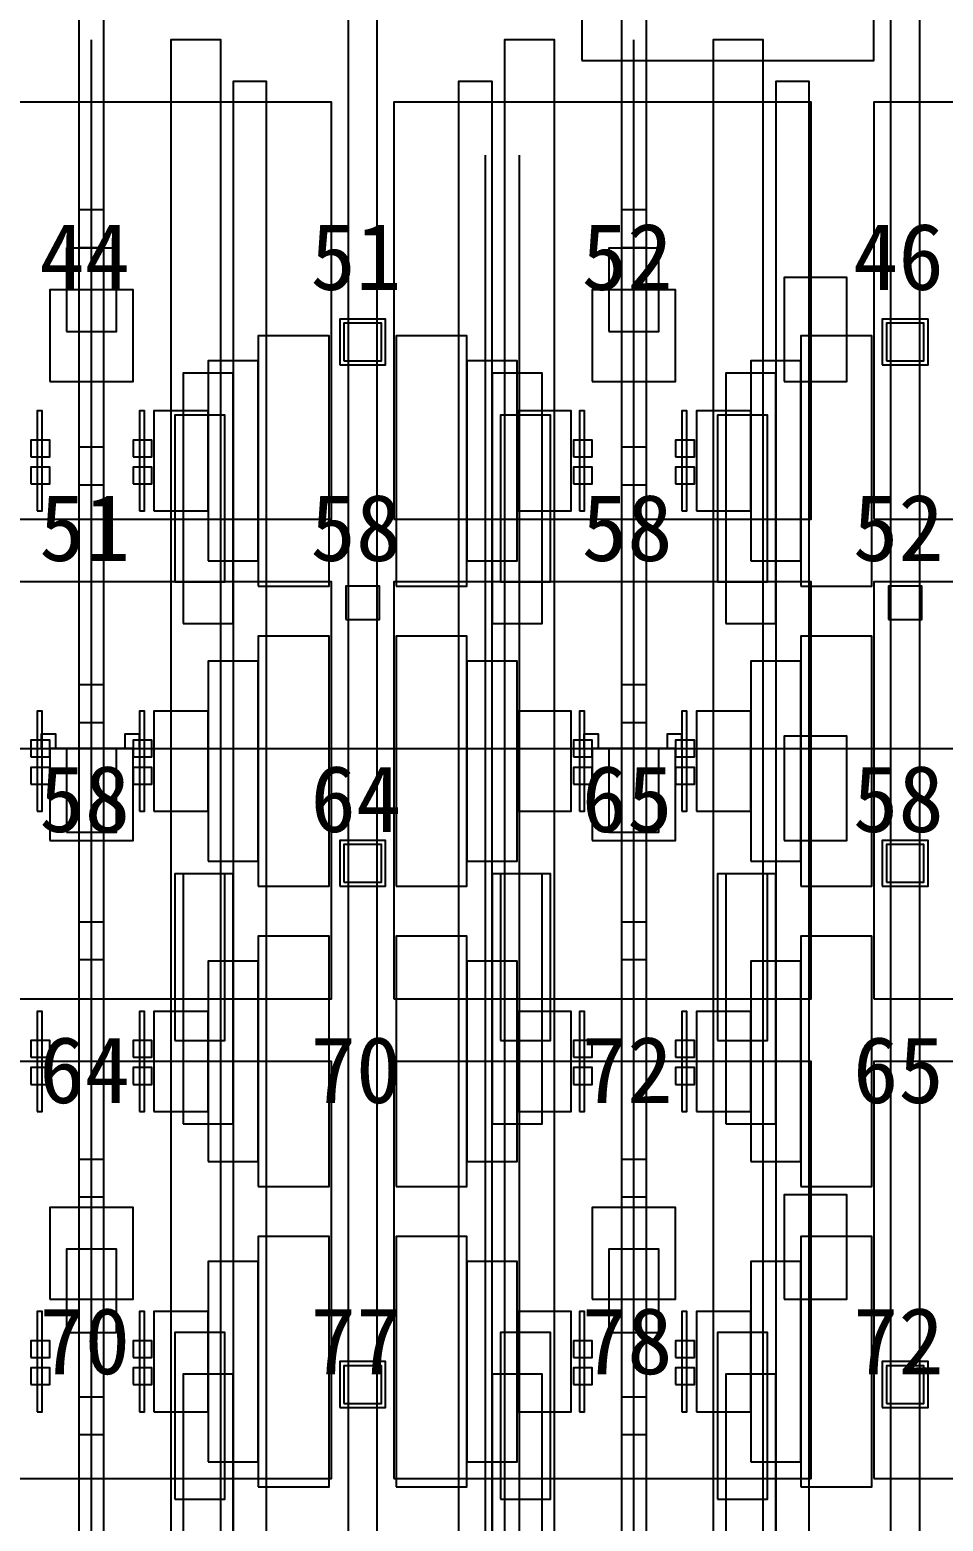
# Model space of a CAD drawing. Header units: metres. Extents: x -1640 to 1560, y -268 to 2338.
# Drawn here: x -152.22 to -130.34, y 1684.47 to 1720.24 of the extents above; entities that cross this region are included whole.
import ezdxf

# ---------------------------------------------------------------- set-up
doc = ezdxf.new("R2010")
doc.units = ezdxf.units.M
for name, color, linetype in [('1F_CHL', 4, 'Continuous'), ('1F_PUMP', 2, 'Continuous'), ('1F_SCR', 3, 'Continuous'), ('1F_STRUCT_COLUMN', 8, 'Continuous'), ('2F_CSF_LATERAL_RACK_CONCEPT', 9, 'Continuous'), ('2F_RFG', 5, 'Continuous'), ('2F_STRUCT_COLUMN', 8, 'Continuous'), ('2F_VMB', 6, 'Continuous'), ('3F_CLEANROOM_OVERHEAD_PIPE_DUCT_CONCEPT', 9, 'Continuous'), ('3F_EHS_EGRESS_DIST_M', 2, 'Continuous'), ('3F_ETCH', 2, 'Continuous'), ('3F_FOUP', 5, 'Continuous'), ('3F_OHT', 9, 'Continuous'), ('3F_OHTV', 1, 'Continuous'), ('3F_STRUCT_COLUMN', 8, 'Continuous'), ('3F_TBAR', 6, 'Continuous'), ('4F_FFU', 1, 'Continuous'), ('4F_STRUCT_PLENUM_TRUSS_CONCEPT', 9, 'Continuous'), ('5F_CHL', 4, 'Continuous'), ('5F_PUMP', 2, 'Continuous'), ('5F_SCR', 3, 'Continuous'), ('5F_STRUCT_COLUMN', 8, 'Continuous'), ('6F_CSF_LATERAL_RACK_CONCEPT', 9, 'Continuous'), ('6F_RFG', 5, 'Continuous'), ('6F_STRUCT_COLUMN', 8, 'Continuous'), ('6F_VMB', 6, 'Continuous'), ('7F_CLEANROOM_OVERHEAD_PIPE_DUCT_CONCEPT', 9, 'Continuous'), ('7F_EHS_EGRESS_DIST_M', 2, 'Continuous'), ('7F_ETCH', 2, 'Continuous'), ('7F_FOUP', 5, 'Continuous'), ('7F_OHT', 9, 'Continuous'), ('7F_OHTV', 1, 'Continuous'), ('7F_STRUCT_COLUMN', 8, 'Continuous'), ('7F_TBAR', 6, 'Continuous'), ('8F_FFU', 1, 'Continuous'), ('8F_STRUCT_PLENUM_TRUSS_CONCEPT', 9, 'Continuous'), ('EHS_GAS_SUPPLY', 3, 'Continuous'), ('EHS_PROCESS_EXHAUST', 1, 'Continuous'), ('EHS_TREATED_EXHAUST', 30, 'Continuous'), ('RF_RSC', 4, 'Continuous'), ('UTIL_GAS.SPEC_CONCEPT', 3, 'Continuous'), ('UTIL_PCW.R_CONCEPT', 1, 'Continuous'), ('UTIL_PCW.S_CONCEPT', 6, 'Continuous')]:
    doc.layers.add(name, color=color, linetype=linetype)

msp = doc.modelspace()

# ---------------------------------------------------------------- linework, layer by layer
at = {"layer": '1F_CHL'}
for points in [[(-134.15, 1711.8), (-132.65, 1711.8), (-132.65, 1714.3), (-134.15, 1714.3)], [(-134.15, 1700.8), (-132.65, 1700.8), (-132.65, 1703.3), (-134.15, 1703.3)], [(-134.15, 1689.8), (-132.65, 1689.8), (-132.65, 1692.3), (-134.15, 1692.3)]]:
    msp.add_lwpolyline(points, close=True, dxfattribs=at)
at = {"layer": '1F_PUMP'}
for points in [[(-148.75, 1707), (-147.55, 1707), (-147.55, 1711), (-148.75, 1711)], [(-140.95, 1707), (-139.75, 1707), (-139.75, 1711), (-140.95, 1711)], [(-135.75, 1707), (-134.55, 1707), (-134.55, 1711), (-135.75, 1711)], [(-148.75, 1696), (-147.55, 1696), (-147.55, 1700), (-148.75, 1700)], [(-140.95, 1696), (-139.75, 1696), (-139.75, 1700), (-140.95, 1700)], [(-135.75, 1696), (-134.55, 1696), (-134.55, 1700), (-135.75, 1700)], [(-148.75, 1685), (-147.55, 1685), (-147.55, 1689), (-148.75, 1689)], [(-140.95, 1685), (-139.75, 1685), (-139.75, 1689), (-140.95, 1689)], [(-135.75, 1685), (-134.55, 1685), (-134.55, 1689), (-135.75, 1689)]]:
    msp.add_lwpolyline(points, close=True, dxfattribs=at)
at = {"layer": '1F_SCR'}
for points in [[(-151.75, 1711.8), (-149.75, 1711.8), (-149.75, 1714), (-151.75, 1714)], [(-138.75, 1711.8), (-136.75, 1711.8), (-136.75, 1714), (-138.75, 1714)], [(-151.75, 1700.8), (-149.75, 1700.8), (-149.75, 1703), (-151.75, 1703)], [(-138.75, 1700.8), (-136.75, 1700.8), (-136.75, 1703), (-138.75, 1703)], [(-151.75, 1689.8), (-149.75, 1689.8), (-149.75, 1692), (-151.75, 1692)], [(-138.75, 1689.8), (-136.75, 1689.8), (-136.75, 1692), (-138.75, 1692)]]:
    msp.add_lwpolyline(points, close=True, dxfattribs=at)
at = {"layer": '1F_STRUCT_COLUMN'}
for points in [[(-144.8, 1712.2), (-143.7, 1712.2), (-143.7, 1713.3), (-144.8, 1713.3)], [(-131.8, 1712.2), (-130.7, 1712.2), (-130.7, 1713.3), (-131.8, 1713.3)], [(-144.8, 1699.7), (-143.7, 1699.7), (-143.7, 1700.8), (-144.8, 1700.8)], [(-131.8, 1699.7), (-130.7, 1699.7), (-130.7, 1700.8), (-131.8, 1700.8)], [(-144.8, 1687.2), (-143.7, 1687.2), (-143.7, 1688.3), (-144.8, 1688.3)], [(-131.8, 1687.2), (-130.7, 1687.2), (-130.7, 1688.3), (-131.8, 1688.3)]]:
    msp.add_lwpolyline(points, close=True, dxfattribs=at)
at = {"layer": '2F_CSF_LATERAL_RACK_CONCEPT'}
for points in [[(-147.35, 1573), (-146.55, 1573), (-146.55, 1719), (-147.35, 1719)], [(-141.95, 1573), (-141.15, 1573), (-141.15, 1719), (-141.95, 1719)], [(-134.35, 1573), (-133.55, 1573), (-133.55, 1719), (-134.35, 1719)]]:
    msp.add_lwpolyline(points, close=True, dxfattribs=at)
at = {"layer": '2F_RFG'}
for points in [[(-148.55, 1706), (-147.35, 1706), (-147.35, 1712), (-148.55, 1712)], [(-141.15, 1706), (-139.95, 1706), (-139.95, 1712), (-141.15, 1712)], [(-135.55, 1706), (-134.35, 1706), (-134.35, 1712), (-135.55, 1712)], [(-148.55, 1694), (-147.35, 1694), (-147.35, 1700), (-148.55, 1700)], [(-141.15, 1694), (-139.95, 1694), (-139.95, 1700), (-141.15, 1700)], [(-135.55, 1694), (-134.35, 1694), (-134.35, 1700), (-135.55, 1700)], [(-148.55, 1682), (-147.35, 1682), (-147.35, 1688), (-148.55, 1688)], [(-141.15, 1682), (-139.95, 1682), (-139.95, 1688), (-141.15, 1688)], [(-135.55, 1682), (-134.35, 1682), (-134.35, 1688), (-135.55, 1688)]]:
    msp.add_lwpolyline(points, close=True, dxfattribs=at)
at = {"layer": '2F_STRUCT_COLUMN'}
for points in [[(-144.7, 1712.3), (-143.8, 1712.3), (-143.8, 1713.2), (-144.7, 1713.2)], [(-131.7, 1712.3), (-130.8, 1712.3), (-130.8, 1713.2), (-131.7, 1713.2)], [(-144.7, 1699.8), (-143.8, 1699.8), (-143.8, 1700.7), (-144.7, 1700.7)], [(-131.7, 1699.8), (-130.8, 1699.8), (-130.8, 1700.7), (-131.7, 1700.7)], [(-144.7, 1687.3), (-143.8, 1687.3), (-143.8, 1688.2), (-144.7, 1688.2)], [(-131.7, 1687.3), (-130.8, 1687.3), (-130.8, 1688.2), (-131.7, 1688.2)]]:
    msp.add_lwpolyline(points, close=True, dxfattribs=at)
at = {"layer": '2F_VMB'}
for points in [[(-151.35, 1713), (-150.15, 1713), (-150.15, 1715), (-151.35, 1715)], [(-138.35, 1713), (-137.15, 1713), (-137.15, 1715), (-138.35, 1715)], [(-151.35, 1701), (-150.15, 1701), (-150.15, 1703), (-151.35, 1703)], [(-138.35, 1701), (-137.15, 1701), (-137.15, 1703), (-138.35, 1703)], [(-151.35, 1689), (-150.15, 1689), (-150.15, 1691), (-151.35, 1691)], [(-138.35, 1689), (-137.15, 1689), (-137.15, 1691), (-138.35, 1691)]]:
    msp.add_lwpolyline(points, close=True, dxfattribs=at)
at = {"layer": '3F_CLEANROOM_OVERHEAD_PIPE_DUCT_CONCEPT'}
for points in [[(-148.85, 1572), (-147.65, 1572), (-147.65, 1720), (-148.85, 1720)], [(-140.85, 1572), (-139.65, 1572), (-139.65, 1720), (-140.85, 1720)], [(-135.85, 1572), (-134.65, 1572), (-134.65, 1720), (-135.85, 1720)]]:
    msp.add_lwpolyline(points, close=True, dxfattribs=at)
at = {"layer": '3F_ETCH'}
for points in [[(-146.75, 1706.9), (-145.05, 1706.9), (-145.05, 1712.9), (-146.75, 1712.9)], [(-143.45, 1706.9), (-141.75, 1706.9), (-141.75, 1712.9), (-143.45, 1712.9)], [(-133.75, 1706.9), (-132.05, 1706.9), (-132.05, 1712.9), (-133.75, 1712.9)], [(-147.95, 1707.5), (-146.75, 1707.5), (-146.75, 1712.3), (-147.95, 1712.3)], [(-141.75, 1707.5), (-140.55, 1707.5), (-140.55, 1712.3), (-141.75, 1712.3)], [(-134.95, 1707.5), (-133.75, 1707.5), (-133.75, 1712.3), (-134.95, 1712.3)], [(-149.25, 1708.7), (-147.95, 1708.7), (-147.95, 1711.1), (-149.25, 1711.1)], [(-140.55, 1708.7), (-139.25, 1708.7), (-139.25, 1711.1), (-140.55, 1711.1)], [(-136.25, 1708.7), (-134.95, 1708.7), (-134.95, 1711.1), (-136.25, 1711.1)], [(-146.75, 1699.7), (-145.05, 1699.7), (-145.05, 1705.7), (-146.75, 1705.7)], [(-143.45, 1699.7), (-141.75, 1699.7), (-141.75, 1705.7), (-143.45, 1705.7)], [(-133.75, 1699.7), (-132.05, 1699.7), (-132.05, 1705.7), (-133.75, 1705.7)], [(-147.95, 1700.3), (-146.75, 1700.3), (-146.75, 1705.1), (-147.95, 1705.1)], [(-141.75, 1700.3), (-140.55, 1700.3), (-140.55, 1705.1), (-141.75, 1705.1)], [(-134.95, 1700.3), (-133.75, 1700.3), (-133.75, 1705.1), (-134.95, 1705.1)], [(-149.25, 1701.5), (-147.95, 1701.5), (-147.95, 1703.9), (-149.25, 1703.9)], [(-140.55, 1701.5), (-139.25, 1701.5), (-139.25, 1703.9), (-140.55, 1703.9)], [(-136.25, 1701.5), (-134.95, 1701.5), (-134.95, 1703.9), (-136.25, 1703.9)], [(-146.75, 1692.5), (-145.05, 1692.5), (-145.05, 1698.5), (-146.75, 1698.5)], [(-143.45, 1692.5), (-141.75, 1692.5), (-141.75, 1698.5), (-143.45, 1698.5)], [(-133.75, 1692.5), (-132.05, 1692.5), (-132.05, 1698.5), (-133.75, 1698.5)], [(-147.95, 1693.1), (-146.75, 1693.1), (-146.75, 1697.9), (-147.95, 1697.9)], [(-141.75, 1693.1), (-140.55, 1693.1), (-140.55, 1697.9), (-141.75, 1697.9)], [(-134.95, 1693.1), (-133.75, 1693.1), (-133.75, 1697.9), (-134.95, 1697.9)], [(-149.25, 1694.3), (-147.95, 1694.3), (-147.95, 1696.7), (-149.25, 1696.7)], [(-140.55, 1694.3), (-139.25, 1694.3), (-139.25, 1696.7), (-140.55, 1696.7)], [(-136.25, 1694.3), (-134.95, 1694.3), (-134.95, 1696.7), (-136.25, 1696.7)], [(-146.75, 1685.3), (-145.05, 1685.3), (-145.05, 1691.3), (-146.75, 1691.3)], [(-143.45, 1685.3), (-141.75, 1685.3), (-141.75, 1691.3), (-143.45, 1691.3)], [(-133.75, 1685.3), (-132.05, 1685.3), (-132.05, 1691.3), (-133.75, 1691.3)], [(-147.95, 1685.9), (-146.75, 1685.9), (-146.75, 1690.7), (-147.95, 1690.7)], [(-141.75, 1685.9), (-140.55, 1685.9), (-140.55, 1690.7), (-141.75, 1690.7)], [(-134.95, 1685.9), (-133.75, 1685.9), (-133.75, 1690.7), (-134.95, 1690.7)], [(-149.25, 1687.1), (-147.95, 1687.1), (-147.95, 1689.5), (-149.25, 1689.5)], [(-140.55, 1687.1), (-139.25, 1687.1), (-139.25, 1689.5), (-140.55, 1689.5)], [(-136.25, 1687.1), (-134.95, 1687.1), (-134.95, 1689.5), (-136.25, 1689.5)]]:
    msp.add_lwpolyline(points, close=True, dxfattribs=at)
at = {"layer": '3F_FOUP'}
for points in [[(-152.2, 1710), (-151.75, 1710), (-151.75, 1710.4), (-152.2, 1710.4)], [(-149.75, 1710), (-149.3, 1710), (-149.3, 1710.4), (-149.75, 1710.4)], [(-139.2, 1710), (-138.75, 1710), (-138.75, 1710.4), (-139.2, 1710.4)], [(-136.75, 1710), (-136.3, 1710), (-136.3, 1710.4), (-136.75, 1710.4)], [(-152.2, 1709.35), (-151.75, 1709.35), (-151.75, 1709.75), (-152.2, 1709.75)], [(-149.75, 1709.35), (-149.3, 1709.35), (-149.3, 1709.75), (-149.75, 1709.75)], [(-139.2, 1709.35), (-138.75, 1709.35), (-138.75, 1709.75), (-139.2, 1709.75)], [(-136.75, 1709.35), (-136.3, 1709.35), (-136.3, 1709.75), (-136.75, 1709.75)], [(-152.2, 1702.8), (-151.75, 1702.8), (-151.75, 1703.2), (-152.2, 1703.2)], [(-149.75, 1702.8), (-149.3, 1702.8), (-149.3, 1703.2), (-149.75, 1703.2)], [(-139.2, 1702.8), (-138.75, 1702.8), (-138.75, 1703.2), (-139.2, 1703.2)], [(-136.75, 1702.8), (-136.3, 1702.8), (-136.3, 1703.2), (-136.75, 1703.2)], [(-152.2, 1702.15), (-151.75, 1702.15), (-151.75, 1702.55), (-152.2, 1702.55)], [(-149.75, 1702.15), (-149.3, 1702.15), (-149.3, 1702.55), (-149.75, 1702.55)], [(-139.2, 1702.15), (-138.75, 1702.15), (-138.75, 1702.55), (-139.2, 1702.55)], [(-136.75, 1702.15), (-136.3, 1702.15), (-136.3, 1702.55), (-136.75, 1702.55)], [(-152.2, 1695.6), (-151.75, 1695.6), (-151.75, 1696), (-152.2, 1696)], [(-149.75, 1695.6), (-149.3, 1695.6), (-149.3, 1696), (-149.75, 1696)], [(-139.2, 1695.6), (-138.75, 1695.6), (-138.75, 1696), (-139.2, 1696)], [(-136.75, 1695.6), (-136.3, 1695.6), (-136.3, 1696), (-136.75, 1696)], [(-152.2, 1694.95), (-151.75, 1694.95), (-151.75, 1695.35), (-152.2, 1695.35)], [(-149.75, 1694.95), (-149.3, 1694.95), (-149.3, 1695.35), (-149.75, 1695.35)], [(-139.2, 1694.95), (-138.75, 1694.95), (-138.75, 1695.35), (-139.2, 1695.35)], [(-136.75, 1694.95), (-136.3, 1694.95), (-136.3, 1695.35), (-136.75, 1695.35)], [(-152.2, 1688.4), (-151.75, 1688.4), (-151.75, 1688.8), (-152.2, 1688.8)], [(-149.75, 1688.4), (-149.3, 1688.4), (-149.3, 1688.8), (-149.75, 1688.8)], [(-139.2, 1688.4), (-138.75, 1688.4), (-138.75, 1688.8), (-139.2, 1688.8)], [(-136.75, 1688.4), (-136.3, 1688.4), (-136.3, 1688.8), (-136.75, 1688.8)], [(-152.2, 1687.75), (-151.75, 1687.75), (-151.75, 1688.15), (-152.2, 1688.15)], [(-149.75, 1687.75), (-149.3, 1687.75), (-149.3, 1688.15), (-149.75, 1688.15)], [(-139.2, 1687.75), (-138.75, 1687.75), (-138.75, 1688.15), (-139.2, 1688.15)], [(-136.75, 1687.75), (-136.3, 1687.75), (-136.3, 1688.15), (-136.75, 1688.15)]]:
    msp.add_lwpolyline(points, close=True, dxfattribs=at)
at = {"layer": '3F_OHT'}
for p, q in [((-150.75, 1650), (-150.75, 1720)), ((-137.75, 1650), (-137.75, 1720))]:
    msp.add_line(p, q, dxfattribs=at)
at = {"layer": '3F_OHTV'}
for points in [[(-151.05, 1715.02), (-150.45, 1715.02), (-150.45, 1715.92), (-151.05, 1715.92)], [(-138.05, 1715.02), (-137.45, 1715.02), (-137.45, 1715.92), (-138.05, 1715.92)], [(-151.05, 1709.33), (-150.45, 1709.33), (-150.45, 1710.23), (-151.05, 1710.23)], [(-138.05, 1709.33), (-137.45, 1709.33), (-137.45, 1710.23), (-138.05, 1710.23)], [(-151.05, 1703.63), (-150.45, 1703.63), (-150.45, 1704.53), (-151.05, 1704.53)], [(-138.05, 1703.63), (-137.45, 1703.63), (-137.45, 1704.53), (-138.05, 1704.53)], [(-151.05, 1697.94), (-150.45, 1697.94), (-150.45, 1698.84), (-151.05, 1698.84)], [(-138.05, 1697.94), (-137.45, 1697.94), (-137.45, 1698.84), (-138.05, 1698.84)], [(-151.05, 1692.25), (-150.45, 1692.25), (-150.45, 1693.15), (-151.05, 1693.15)], [(-138.05, 1692.25), (-137.45, 1692.25), (-137.45, 1693.15), (-138.05, 1693.15)], [(-151.05, 1686.55), (-150.45, 1686.55), (-150.45, 1687.45), (-151.05, 1687.45)], [(-138.05, 1686.55), (-137.45, 1686.55), (-137.45, 1687.45), (-138.05, 1687.45)]]:
    msp.add_lwpolyline(points, close=True, dxfattribs=at)
at = {"layer": '3F_STRUCT_COLUMN'}
for points in [[(-144.65, 1706.1), (-143.85, 1706.1), (-143.85, 1706.9), (-144.65, 1706.9)], [(-131.65, 1706.1), (-130.85, 1706.1), (-130.85, 1706.9), (-131.65, 1706.9)]]:
    msp.add_lwpolyline(points, close=True, dxfattribs=at)
at = {"layer": '3F_TBAR'}
for points in [[(-152.05, 1708.7), (-151.93, 1708.7), (-151.93, 1711.1), (-152.05, 1711.1)], [(-149.6, 1708.7), (-149.48, 1708.7), (-149.48, 1711.1), (-149.6, 1711.1)], [(-139.05, 1708.7), (-138.93, 1708.7), (-138.93, 1711.1), (-139.05, 1711.1)], [(-136.6, 1708.7), (-136.48, 1708.7), (-136.48, 1711.1), (-136.6, 1711.1)], [(-152.05, 1701.5), (-151.93, 1701.5), (-151.93, 1703.9), (-152.05, 1703.9)], [(-149.6, 1701.5), (-149.48, 1701.5), (-149.48, 1703.9), (-149.6, 1703.9)], [(-139.05, 1701.5), (-138.93, 1701.5), (-138.93, 1703.9), (-139.05, 1703.9)], [(-136.6, 1701.5), (-136.48, 1701.5), (-136.48, 1703.9), (-136.6, 1703.9)], [(-152.05, 1694.3), (-151.93, 1694.3), (-151.93, 1696.7), (-152.05, 1696.7)], [(-149.6, 1694.3), (-149.48, 1694.3), (-149.48, 1696.7), (-149.6, 1696.7)], [(-139.05, 1694.3), (-138.93, 1694.3), (-138.93, 1696.7), (-139.05, 1696.7)], [(-136.6, 1694.3), (-136.48, 1694.3), (-136.48, 1696.7), (-136.6, 1696.7)], [(-152.05, 1687.1), (-151.93, 1687.1), (-151.93, 1689.5), (-152.05, 1689.5)], [(-149.6, 1687.1), (-149.48, 1687.1), (-149.48, 1689.5), (-149.6, 1689.5)], [(-139.05, 1687.1), (-138.93, 1687.1), (-138.93, 1689.5), (-139.05, 1689.5)], [(-136.6, 1687.1), (-136.48, 1687.1), (-136.48, 1689.5), (-136.6, 1689.5)]]:
    msp.add_lwpolyline(points, close=True, dxfattribs=at)
at = {"layer": '4F_FFU'}
for points in [[(-155, 1708.5), (-145, 1708.5), (-145, 1718.5), (-155, 1718.5)], [(-143.5, 1708.5), (-133.5, 1708.5), (-133.5, 1718.5), (-143.5, 1718.5)], [(-132, 1708.5), (-122, 1708.5), (-122, 1718.5), (-132, 1718.5)], [(-155, 1697), (-145, 1697), (-145, 1707), (-155, 1707)], [(-143.5, 1697), (-133.5, 1697), (-133.5, 1707), (-143.5, 1707)], [(-132, 1697), (-122, 1697), (-122, 1707), (-132, 1707)], [(-155, 1685.5), (-145, 1685.5), (-145, 1695.5), (-155, 1695.5)], [(-143.5, 1685.5), (-133.5, 1685.5), (-133.5, 1695.5), (-143.5, 1695.5)], [(-132, 1685.5), (-122, 1685.5), (-122, 1695.5), (-132, 1695.5)]]:
    msp.add_lwpolyline(points, close=True, dxfattribs=at)
at = {"layer": '4F_STRUCT_PLENUM_TRUSS_CONCEPT'}
for points in [[(-144.6, 1569), (-143.9, 1569), (-143.9, 1723), (-144.6, 1723)], [(-131.6, 1569), (-130.9, 1569), (-130.9, 1723), (-131.6, 1723)]]:
    msp.add_lwpolyline(points, close=True, dxfattribs=at)
at = {"layer": '5F_CHL'}
for points in [[(-134.15, 1711.8), (-132.65, 1711.8), (-132.65, 1714.3), (-134.15, 1714.3)], [(-134.15, 1700.8), (-132.65, 1700.8), (-132.65, 1703.3), (-134.15, 1703.3)], [(-134.15, 1689.8), (-132.65, 1689.8), (-132.65, 1692.3), (-134.15, 1692.3)]]:
    msp.add_lwpolyline(points, close=True, dxfattribs=at)
at = {"layer": '5F_PUMP'}
for points in [[(-148.75, 1707), (-147.55, 1707), (-147.55, 1711), (-148.75, 1711)], [(-140.95, 1707), (-139.75, 1707), (-139.75, 1711), (-140.95, 1711)], [(-135.75, 1707), (-134.55, 1707), (-134.55, 1711), (-135.75, 1711)], [(-148.75, 1696), (-147.55, 1696), (-147.55, 1700), (-148.75, 1700)], [(-140.95, 1696), (-139.75, 1696), (-139.75, 1700), (-140.95, 1700)], [(-135.75, 1696), (-134.55, 1696), (-134.55, 1700), (-135.75, 1700)], [(-148.75, 1685), (-147.55, 1685), (-147.55, 1689), (-148.75, 1689)], [(-140.95, 1685), (-139.75, 1685), (-139.75, 1689), (-140.95, 1689)], [(-135.75, 1685), (-134.55, 1685), (-134.55, 1689), (-135.75, 1689)]]:
    msp.add_lwpolyline(points, close=True, dxfattribs=at)
at = {"layer": '5F_SCR'}
for points in [[(-151.75, 1711.8), (-149.75, 1711.8), (-149.75, 1714), (-151.75, 1714)], [(-138.75, 1711.8), (-136.75, 1711.8), (-136.75, 1714), (-138.75, 1714)], [(-151.75, 1700.8), (-149.75, 1700.8), (-149.75, 1703), (-151.75, 1703)], [(-138.75, 1700.8), (-136.75, 1700.8), (-136.75, 1703), (-138.75, 1703)], [(-151.75, 1689.8), (-149.75, 1689.8), (-149.75, 1692), (-151.75, 1692)], [(-138.75, 1689.8), (-136.75, 1689.8), (-136.75, 1692), (-138.75, 1692)]]:
    msp.add_lwpolyline(points, close=True, dxfattribs=at)
at = {"layer": '5F_STRUCT_COLUMN'}
for points in [[(-144.8, 1712.2), (-143.7, 1712.2), (-143.7, 1713.3), (-144.8, 1713.3)], [(-131.8, 1712.2), (-130.7, 1712.2), (-130.7, 1713.3), (-131.8, 1713.3)], [(-144.8, 1699.7), (-143.7, 1699.7), (-143.7, 1700.8), (-144.8, 1700.8)], [(-131.8, 1699.7), (-130.7, 1699.7), (-130.7, 1700.8), (-131.8, 1700.8)], [(-144.8, 1687.2), (-143.7, 1687.2), (-143.7, 1688.3), (-144.8, 1688.3)], [(-131.8, 1687.2), (-130.7, 1687.2), (-130.7, 1688.3), (-131.8, 1688.3)]]:
    msp.add_lwpolyline(points, close=True, dxfattribs=at)
at = {"layer": '6F_CSF_LATERAL_RACK_CONCEPT'}
for points in [[(-147.35, 1573), (-146.55, 1573), (-146.55, 1719), (-147.35, 1719)], [(-141.95, 1573), (-141.15, 1573), (-141.15, 1719), (-141.95, 1719)], [(-134.35, 1573), (-133.55, 1573), (-133.55, 1719), (-134.35, 1719)]]:
    msp.add_lwpolyline(points, close=True, dxfattribs=at)
at = {"layer": '6F_RFG'}
for points in [[(-148.55, 1706), (-147.35, 1706), (-147.35, 1712), (-148.55, 1712)], [(-141.15, 1706), (-139.95, 1706), (-139.95, 1712), (-141.15, 1712)], [(-135.55, 1706), (-134.35, 1706), (-134.35, 1712), (-135.55, 1712)], [(-148.55, 1694), (-147.35, 1694), (-147.35, 1700), (-148.55, 1700)], [(-141.15, 1694), (-139.95, 1694), (-139.95, 1700), (-141.15, 1700)], [(-135.55, 1694), (-134.35, 1694), (-134.35, 1700), (-135.55, 1700)], [(-148.55, 1682), (-147.35, 1682), (-147.35, 1688), (-148.55, 1688)], [(-141.15, 1682), (-139.95, 1682), (-139.95, 1688), (-141.15, 1688)], [(-135.55, 1682), (-134.35, 1682), (-134.35, 1688), (-135.55, 1688)]]:
    msp.add_lwpolyline(points, close=True, dxfattribs=at)
at = {"layer": '6F_STRUCT_COLUMN'}
for points in [[(-144.7, 1712.3), (-143.8, 1712.3), (-143.8, 1713.2), (-144.7, 1713.2)], [(-131.7, 1712.3), (-130.8, 1712.3), (-130.8, 1713.2), (-131.7, 1713.2)], [(-144.7, 1699.8), (-143.8, 1699.8), (-143.8, 1700.7), (-144.7, 1700.7)], [(-131.7, 1699.8), (-130.8, 1699.8), (-130.8, 1700.7), (-131.7, 1700.7)], [(-144.7, 1687.3), (-143.8, 1687.3), (-143.8, 1688.2), (-144.7, 1688.2)], [(-131.7, 1687.3), (-130.8, 1687.3), (-130.8, 1688.2), (-131.7, 1688.2)]]:
    msp.add_lwpolyline(points, close=True, dxfattribs=at)
at = {"layer": '6F_VMB'}
for points in [[(-151.35, 1713), (-150.15, 1713), (-150.15, 1715), (-151.35, 1715)], [(-138.35, 1713), (-137.15, 1713), (-137.15, 1715), (-138.35, 1715)], [(-151.35, 1701), (-150.15, 1701), (-150.15, 1703), (-151.35, 1703)], [(-138.35, 1701), (-137.15, 1701), (-137.15, 1703), (-138.35, 1703)], [(-151.35, 1689), (-150.15, 1689), (-150.15, 1691), (-151.35, 1691)], [(-138.35, 1689), (-137.15, 1689), (-137.15, 1691), (-138.35, 1691)]]:
    msp.add_lwpolyline(points, close=True, dxfattribs=at)
at = {"layer": '7F_CLEANROOM_OVERHEAD_PIPE_DUCT_CONCEPT'}
for points in [[(-148.85, 1572), (-147.65, 1572), (-147.65, 1720), (-148.85, 1720)], [(-140.85, 1572), (-139.65, 1572), (-139.65, 1720), (-140.85, 1720)], [(-135.85, 1572), (-134.65, 1572), (-134.65, 1720), (-135.85, 1720)]]:
    msp.add_lwpolyline(points, close=True, dxfattribs=at)
at = {"layer": '7F_ETCH'}
for points in [[(-146.75, 1706.9), (-145.05, 1706.9), (-145.05, 1712.9), (-146.75, 1712.9)], [(-143.45, 1706.9), (-141.75, 1706.9), (-141.75, 1712.9), (-143.45, 1712.9)], [(-133.75, 1706.9), (-132.05, 1706.9), (-132.05, 1712.9), (-133.75, 1712.9)], [(-147.95, 1707.5), (-146.75, 1707.5), (-146.75, 1712.3), (-147.95, 1712.3)], [(-141.75, 1707.5), (-140.55, 1707.5), (-140.55, 1712.3), (-141.75, 1712.3)], [(-134.95, 1707.5), (-133.75, 1707.5), (-133.75, 1712.3), (-134.95, 1712.3)], [(-149.25, 1708.7), (-147.95, 1708.7), (-147.95, 1711.1), (-149.25, 1711.1)], [(-140.55, 1708.7), (-139.25, 1708.7), (-139.25, 1711.1), (-140.55, 1711.1)], [(-136.25, 1708.7), (-134.95, 1708.7), (-134.95, 1711.1), (-136.25, 1711.1)], [(-146.75, 1699.7), (-145.05, 1699.7), (-145.05, 1705.7), (-146.75, 1705.7)], [(-143.45, 1699.7), (-141.75, 1699.7), (-141.75, 1705.7), (-143.45, 1705.7)], [(-133.75, 1699.7), (-132.05, 1699.7), (-132.05, 1705.7), (-133.75, 1705.7)], [(-147.95, 1700.3), (-146.75, 1700.3), (-146.75, 1705.1), (-147.95, 1705.1)], [(-141.75, 1700.3), (-140.55, 1700.3), (-140.55, 1705.1), (-141.75, 1705.1)], [(-134.95, 1700.3), (-133.75, 1700.3), (-133.75, 1705.1), (-134.95, 1705.1)], [(-149.25, 1701.5), (-147.95, 1701.5), (-147.95, 1703.9), (-149.25, 1703.9)], [(-140.55, 1701.5), (-139.25, 1701.5), (-139.25, 1703.9), (-140.55, 1703.9)], [(-136.25, 1701.5), (-134.95, 1701.5), (-134.95, 1703.9), (-136.25, 1703.9)], [(-146.75, 1692.5), (-145.05, 1692.5), (-145.05, 1698.5), (-146.75, 1698.5)], [(-143.45, 1692.5), (-141.75, 1692.5), (-141.75, 1698.5), (-143.45, 1698.5)], [(-133.75, 1692.5), (-132.05, 1692.5), (-132.05, 1698.5), (-133.75, 1698.5)], [(-147.95, 1693.1), (-146.75, 1693.1), (-146.75, 1697.9), (-147.95, 1697.9)], [(-141.75, 1693.1), (-140.55, 1693.1), (-140.55, 1697.9), (-141.75, 1697.9)], [(-134.95, 1693.1), (-133.75, 1693.1), (-133.75, 1697.9), (-134.95, 1697.9)], [(-149.25, 1694.3), (-147.95, 1694.3), (-147.95, 1696.7), (-149.25, 1696.7)], [(-140.55, 1694.3), (-139.25, 1694.3), (-139.25, 1696.7), (-140.55, 1696.7)], [(-136.25, 1694.3), (-134.95, 1694.3), (-134.95, 1696.7), (-136.25, 1696.7)], [(-146.75, 1685.3), (-145.05, 1685.3), (-145.05, 1691.3), (-146.75, 1691.3)], [(-143.45, 1685.3), (-141.75, 1685.3), (-141.75, 1691.3), (-143.45, 1691.3)], [(-133.75, 1685.3), (-132.05, 1685.3), (-132.05, 1691.3), (-133.75, 1691.3)], [(-147.95, 1685.9), (-146.75, 1685.9), (-146.75, 1690.7), (-147.95, 1690.7)], [(-141.75, 1685.9), (-140.55, 1685.9), (-140.55, 1690.7), (-141.75, 1690.7)], [(-134.95, 1685.9), (-133.75, 1685.9), (-133.75, 1690.7), (-134.95, 1690.7)], [(-149.25, 1687.1), (-147.95, 1687.1), (-147.95, 1689.5), (-149.25, 1689.5)], [(-140.55, 1687.1), (-139.25, 1687.1), (-139.25, 1689.5), (-140.55, 1689.5)], [(-136.25, 1687.1), (-134.95, 1687.1), (-134.95, 1689.5), (-136.25, 1689.5)]]:
    msp.add_lwpolyline(points, close=True, dxfattribs=at)
at = {"layer": '7F_FOUP'}
for points in [[(-152.2, 1710), (-151.75, 1710), (-151.75, 1710.4), (-152.2, 1710.4)], [(-149.75, 1710), (-149.3, 1710), (-149.3, 1710.4), (-149.75, 1710.4)], [(-139.2, 1710), (-138.75, 1710), (-138.75, 1710.4), (-139.2, 1710.4)], [(-136.75, 1710), (-136.3, 1710), (-136.3, 1710.4), (-136.75, 1710.4)], [(-152.2, 1709.35), (-151.75, 1709.35), (-151.75, 1709.75), (-152.2, 1709.75)], [(-149.75, 1709.35), (-149.3, 1709.35), (-149.3, 1709.75), (-149.75, 1709.75)], [(-139.2, 1709.35), (-138.75, 1709.35), (-138.75, 1709.75), (-139.2, 1709.75)], [(-136.75, 1709.35), (-136.3, 1709.35), (-136.3, 1709.75), (-136.75, 1709.75)], [(-152.2, 1702.8), (-151.75, 1702.8), (-151.75, 1703.2), (-152.2, 1703.2)], [(-149.75, 1702.8), (-149.3, 1702.8), (-149.3, 1703.2), (-149.75, 1703.2)], [(-139.2, 1702.8), (-138.75, 1702.8), (-138.75, 1703.2), (-139.2, 1703.2)], [(-136.75, 1702.8), (-136.3, 1702.8), (-136.3, 1703.2), (-136.75, 1703.2)], [(-152.2, 1702.15), (-151.75, 1702.15), (-151.75, 1702.55), (-152.2, 1702.55)], [(-149.75, 1702.15), (-149.3, 1702.15), (-149.3, 1702.55), (-149.75, 1702.55)], [(-139.2, 1702.15), (-138.75, 1702.15), (-138.75, 1702.55), (-139.2, 1702.55)], [(-136.75, 1702.15), (-136.3, 1702.15), (-136.3, 1702.55), (-136.75, 1702.55)], [(-152.2, 1695.6), (-151.75, 1695.6), (-151.75, 1696), (-152.2, 1696)], [(-149.75, 1695.6), (-149.3, 1695.6), (-149.3, 1696), (-149.75, 1696)], [(-139.2, 1695.6), (-138.75, 1695.6), (-138.75, 1696), (-139.2, 1696)], [(-136.75, 1695.6), (-136.3, 1695.6), (-136.3, 1696), (-136.75, 1696)], [(-152.2, 1694.95), (-151.75, 1694.95), (-151.75, 1695.35), (-152.2, 1695.35)], [(-149.75, 1694.95), (-149.3, 1694.95), (-149.3, 1695.35), (-149.75, 1695.35)], [(-139.2, 1694.95), (-138.75, 1694.95), (-138.75, 1695.35), (-139.2, 1695.35)], [(-136.75, 1694.95), (-136.3, 1694.95), (-136.3, 1695.35), (-136.75, 1695.35)], [(-152.2, 1688.4), (-151.75, 1688.4), (-151.75, 1688.8), (-152.2, 1688.8)], [(-149.75, 1688.4), (-149.3, 1688.4), (-149.3, 1688.8), (-149.75, 1688.8)], [(-139.2, 1688.4), (-138.75, 1688.4), (-138.75, 1688.8), (-139.2, 1688.8)], [(-136.75, 1688.4), (-136.3, 1688.4), (-136.3, 1688.8), (-136.75, 1688.8)], [(-152.2, 1687.75), (-151.75, 1687.75), (-151.75, 1688.15), (-152.2, 1688.15)], [(-149.75, 1687.75), (-149.3, 1687.75), (-149.3, 1688.15), (-149.75, 1688.15)], [(-139.2, 1687.75), (-138.75, 1687.75), (-138.75, 1688.15), (-139.2, 1688.15)], [(-136.75, 1687.75), (-136.3, 1687.75), (-136.3, 1688.15), (-136.75, 1688.15)]]:
    msp.add_lwpolyline(points, close=True, dxfattribs=at)
at = {"layer": '7F_OHT'}
for p, q in [((-150.75, 1650), (-150.75, 1720)), ((-137.75, 1650), (-137.75, 1720))]:
    msp.add_line(p, q, dxfattribs=at)
at = {"layer": '7F_OHTV'}
for points in [[(-151.05, 1715.02), (-150.45, 1715.02), (-150.45, 1715.92), (-151.05, 1715.92)], [(-138.05, 1715.02), (-137.45, 1715.02), (-137.45, 1715.92), (-138.05, 1715.92)], [(-151.05, 1709.33), (-150.45, 1709.33), (-150.45, 1710.23), (-151.05, 1710.23)], [(-138.05, 1709.33), (-137.45, 1709.33), (-137.45, 1710.23), (-138.05, 1710.23)], [(-151.05, 1703.63), (-150.45, 1703.63), (-150.45, 1704.53), (-151.05, 1704.53)], [(-138.05, 1703.63), (-137.45, 1703.63), (-137.45, 1704.53), (-138.05, 1704.53)], [(-151.05, 1697.94), (-150.45, 1697.94), (-150.45, 1698.84), (-151.05, 1698.84)], [(-138.05, 1697.94), (-137.45, 1697.94), (-137.45, 1698.84), (-138.05, 1698.84)], [(-151.05, 1692.25), (-150.45, 1692.25), (-150.45, 1693.15), (-151.05, 1693.15)], [(-138.05, 1692.25), (-137.45, 1692.25), (-137.45, 1693.15), (-138.05, 1693.15)], [(-151.05, 1686.55), (-150.45, 1686.55), (-150.45, 1687.45), (-151.05, 1687.45)], [(-138.05, 1686.55), (-137.45, 1686.55), (-137.45, 1687.45), (-138.05, 1687.45)]]:
    msp.add_lwpolyline(points, close=True, dxfattribs=at)
at = {"layer": '7F_STRUCT_COLUMN'}
for points in [[(-144.65, 1706.1), (-143.85, 1706.1), (-143.85, 1706.9), (-144.65, 1706.9)], [(-131.65, 1706.1), (-130.85, 1706.1), (-130.85, 1706.9), (-131.65, 1706.9)]]:
    msp.add_lwpolyline(points, close=True, dxfattribs=at)
at = {"layer": '7F_TBAR'}
for points in [[(-152.05, 1708.7), (-151.93, 1708.7), (-151.93, 1711.1), (-152.05, 1711.1)], [(-149.6, 1708.7), (-149.48, 1708.7), (-149.48, 1711.1), (-149.6, 1711.1)], [(-139.05, 1708.7), (-138.93, 1708.7), (-138.93, 1711.1), (-139.05, 1711.1)], [(-136.6, 1708.7), (-136.48, 1708.7), (-136.48, 1711.1), (-136.6, 1711.1)], [(-152.05, 1701.5), (-151.93, 1701.5), (-151.93, 1703.9), (-152.05, 1703.9)], [(-149.6, 1701.5), (-149.48, 1701.5), (-149.48, 1703.9), (-149.6, 1703.9)], [(-139.05, 1701.5), (-138.93, 1701.5), (-138.93, 1703.9), (-139.05, 1703.9)], [(-136.6, 1701.5), (-136.48, 1701.5), (-136.48, 1703.9), (-136.6, 1703.9)], [(-152.05, 1694.3), (-151.93, 1694.3), (-151.93, 1696.7), (-152.05, 1696.7)], [(-149.6, 1694.3), (-149.48, 1694.3), (-149.48, 1696.7), (-149.6, 1696.7)], [(-139.05, 1694.3), (-138.93, 1694.3), (-138.93, 1696.7), (-139.05, 1696.7)], [(-136.6, 1694.3), (-136.48, 1694.3), (-136.48, 1696.7), (-136.6, 1696.7)], [(-152.05, 1687.1), (-151.93, 1687.1), (-151.93, 1689.5), (-152.05, 1689.5)], [(-149.6, 1687.1), (-149.48, 1687.1), (-149.48, 1689.5), (-149.6, 1689.5)], [(-139.05, 1687.1), (-138.93, 1687.1), (-138.93, 1689.5), (-139.05, 1689.5)], [(-136.6, 1687.1), (-136.48, 1687.1), (-136.48, 1689.5), (-136.6, 1689.5)]]:
    msp.add_lwpolyline(points, close=True, dxfattribs=at)
at = {"layer": '8F_FFU'}
for points in [[(-155, 1708.5), (-145, 1708.5), (-145, 1718.5), (-155, 1718.5)], [(-143.5, 1708.5), (-133.5, 1708.5), (-133.5, 1718.5), (-143.5, 1718.5)], [(-132, 1708.5), (-122, 1708.5), (-122, 1718.5), (-132, 1718.5)], [(-155, 1697), (-145, 1697), (-145, 1707), (-155, 1707)], [(-143.5, 1697), (-133.5, 1697), (-133.5, 1707), (-143.5, 1707)], [(-132, 1697), (-122, 1697), (-122, 1707), (-132, 1707)], [(-155, 1685.5), (-145, 1685.5), (-145, 1695.5), (-155, 1695.5)], [(-143.5, 1685.5), (-133.5, 1685.5), (-133.5, 1695.5), (-143.5, 1695.5)], [(-132, 1685.5), (-122, 1685.5), (-122, 1695.5), (-132, 1695.5)]]:
    msp.add_lwpolyline(points, close=True, dxfattribs=at)
at = {"layer": '8F_STRUCT_PLENUM_TRUSS_CONCEPT'}
for points in [[(-144.6, 1569), (-143.9, 1569), (-143.9, 1723), (-144.6, 1723)], [(-131.6, 1569), (-130.9, 1569), (-130.9, 1723), (-131.6, 1723)]]:
    msp.add_lwpolyline(points, close=True, dxfattribs=at)
at = {"layer": 'EHS_GAS_SUPPLY'}
for points in [[(-149.95, 1703), (-149.6, 1703), (-149.6, 1703.35), (-149.95, 1703.35)], [(-149.95, 1703), (-149.6, 1703), (-149.6, 1703.35), (-149.95, 1703.35)], [(-136.95, 1703), (-136.6, 1703), (-136.6, 1703.35), (-136.95, 1703.35)], [(-136.95, 1703), (-136.6, 1703), (-136.6, 1703.35), (-136.95, 1703.35)]]:
    msp.add_lwpolyline(points, close=True, dxfattribs=at)
at = {"layer": 'EHS_PROCESS_EXHAUST'}
for points in [[(-151.95, 1703), (-151.6, 1703), (-151.6, 1703.35), (-151.95, 1703.35)], [(-151.95, 1703), (-151.6, 1703), (-151.6, 1703.35), (-151.95, 1703.35)], [(-138.95, 1703), (-138.6, 1703), (-138.6, 1703.35), (-138.95, 1703.35)], [(-138.95, 1703), (-138.6, 1703), (-138.6, 1703.35), (-138.95, 1703.35)]]:
    msp.add_lwpolyline(points, close=True, dxfattribs=at)
at = {"layer": 'EHS_TREATED_EXHAUST'}
for points in [[(-151.05, 1573), (-150.45, 1573), (-150.45, 1731), (-151.05, 1731)], [(-151.05, 1573), (-150.45, 1573), (-150.45, 1731), (-151.05, 1731)], [(-138.05, 1573), (-137.45, 1573), (-137.45, 1731), (-138.05, 1731)], [(-138.05, 1573), (-137.45, 1573), (-137.45, 1731), (-138.05, 1731)]]:
    msp.add_lwpolyline(points, close=True, dxfattribs=at)
at = {"layer": 'RF_RSC'}
msp.add_lwpolyline([(-139, 1719.5), (-132, 1719.5), (-132, 1724.5), (-139, 1724.5)], close=True, dxfattribs=at)
at = {"layer": 'UTIL_GAS.SPEC_CONCEPT'}
msp.add_line((-277.3, 1703), (188.3, 1703), dxfattribs=at)
msp.add_line((-277.3, 1703), (188.3, 1703), dxfattribs=at)
at = {"layer": 'UTIL_PCW.R_CONCEPT'}
msp.add_line((-140.495, 1574.78), (-140.495, 1717.23), dxfattribs=at)
msp.add_line((-140.495, 1574.78), (-140.495, 1717.23), dxfattribs=at)
at = {"layer": 'UTIL_PCW.S_CONCEPT'}
msp.add_line((-141.305, 1574.78), (-141.305, 1717.23), dxfattribs=at)
msp.add_line((-141.305, 1574.78), (-141.305, 1717.23), dxfattribs=at)

# ---------------------------------------------------------------- texts
at = {"layer": '3F_EHS_EGRESS_DIST_M'}
for s, p in [('44', (-152, 1714)), ('51', (-145.5, 1714)), ('52', (-139, 1714)), ('46', (-132.5, 1714)), ('58', (-145.5, 1707.5)), ('58', (-139, 1707.5)), ('52', (-132.5, 1707.5)), ('51', (-152, 1707.5)), ('58', (-152, 1701)), ('64', (-145.5, 1701)), ('65', (-139, 1701)), ('58', (-132.5, 1701)), ('64', (-152, 1694.5)), ('70', (-145.5, 1694.5)), ('72', (-139, 1694.5)), ('65', (-132.5, 1694.5)), ('70', (-152, 1688)), ('77', (-145.5, 1688)), ('78', (-139, 1688)), ('72', (-132.5, 1688))]:
    msp.add_text(s, height=1.6, dxfattribs=at).set_placement(p)
at = {"layer": '7F_EHS_EGRESS_DIST_M'}
for s, p in [('44', (-152, 1714)), ('51', (-145.5, 1714)), ('52', (-139, 1714)), ('46', (-132.5, 1714)), ('58', (-145.5, 1707.5)), ('58', (-139, 1707.5)), ('52', (-132.5, 1707.5)), ('51', (-152, 1707.5)), ('58', (-152, 1701)), ('64', (-145.5, 1701)), ('65', (-139, 1701)), ('58', (-132.5, 1701)), ('64', (-152, 1694.5)), ('70', (-145.5, 1694.5)), ('72', (-139, 1694.5)), ('65', (-132.5, 1694.5)), ('70', (-152, 1688)), ('77', (-145.5, 1688)), ('78', (-139, 1688)), ('72', (-132.5, 1688))]:
    msp.add_text(s, height=1.6, dxfattribs=at).set_placement(p)

doc.saveas('drawing.dxf')
